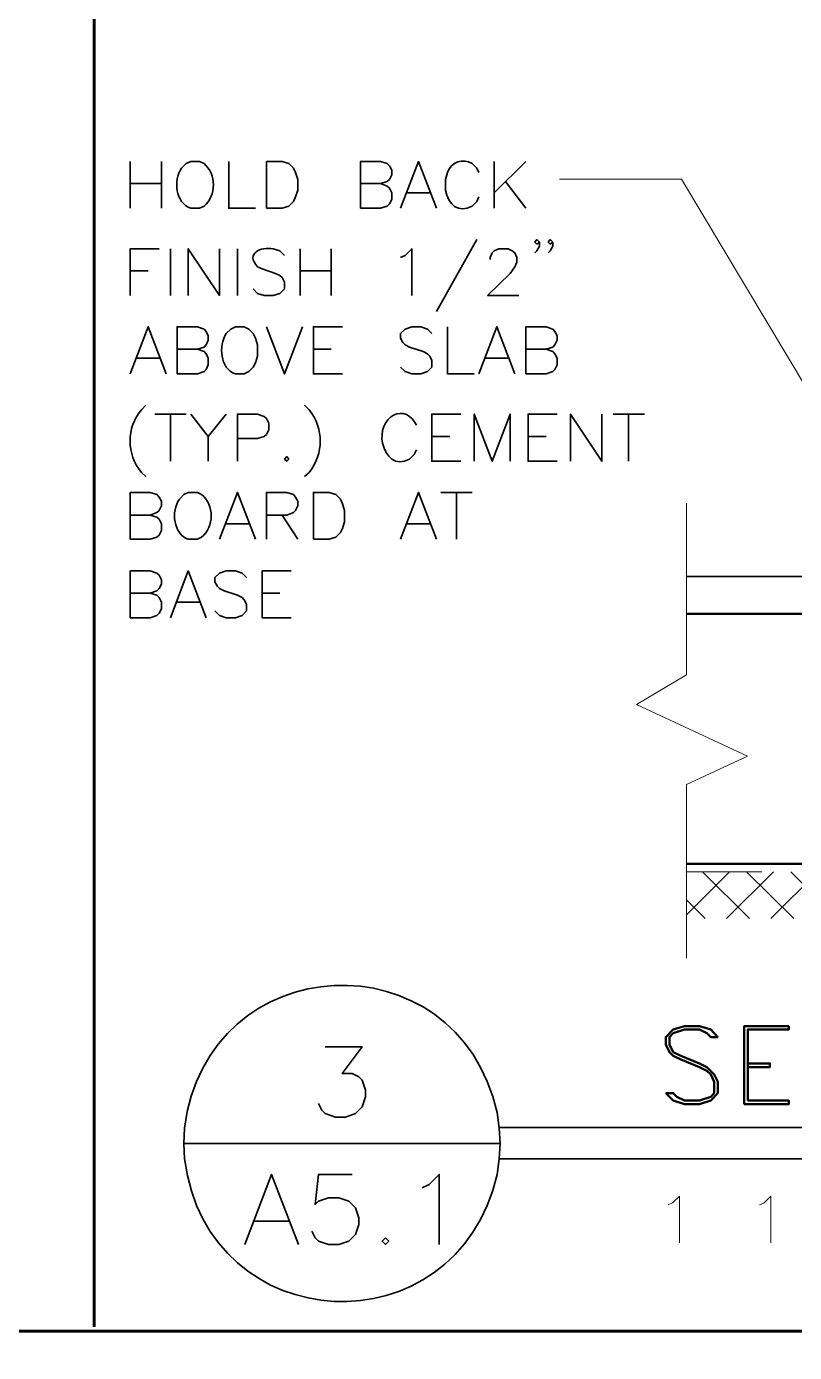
# Model space of a CAD drawing. Header units: inches. Extents: x 5 to 516, y -193 to 129.
# Drawn here: x 343.026 to 344.05, y -12.363 to -10.598 of the extents above; entities that cross this region are included whole.
import ezdxf

# ---------------------------------------------------------------- set-up
doc = ezdxf.new("R2010")
doc.units = ezdxf.units.IN
doc.header["$MEASUREMENT"] = 0
doc.linetypes.add('PDF_IMPORT', pattern=[1, 0.8, -0.2])
doc.layers.add('PDF6_Geometry', color=7, linetype='Continuous')

msp = doc.modelspace()

# ---------------------------------------------------------------- linework, layer by layer
at = {"layer": 'PDF6_Geometry', "lineweight": 60}
msp.add_lwpolyline([(343.1162568, -12.3283597), (343.1162568, -8.5589153)], dxfattribs=at)
at = {"layer": 'PDF6_Geometry', "lineweight": 35}
for points in [[(343.1645899, -10.7772484), (343.1645899, -10.8394706)], [(343.2062565, -10.7772484), (343.2062565, -10.8394706)], [(343.2629239, -10.7800262), (343.2568128, -10.7772484), (343.2451461, -10.7772484), (343.239035, -10.7800262), (343.2329239, -10.7861373)], [(343.2957013, -10.7772484), (343.2957013, -10.8394706), (343.3312568, -10.8394706)], [(343.4712565, -10.8394715), (343.4712565, -10.7772493), (343.4979231, -10.7772493), (343.506812, -10.7800271), (343.5101454, -10.7828048), (343.5129231, -10.788916), (343.5129231, -10.7950271), (343.5101454, -10.8011382), (343.506812, -10.803916), (343.4979231, -10.8066937), (343.4712565, -10.8066937)], [(343.5245899, -10.8394715), (343.5484788, -10.7772493), (343.5723677, -10.8394715)], [(343.6290346, -10.7916934), (343.6262568, -10.7861379), (343.6201457, -10.7800267)], [(343.6495899, -10.7772484), (343.6495899, -10.8394706)], [(343.6918127, -10.7772484), (343.6495904, -10.8189151)], [(343.5873679, -10.7916934), (343.5845902, -10.8011379), (343.5845902, -10.8155823)], [(343.1645899, -10.8066934), (343.2062565, -10.8066934)], [(343.4979232, -10.8066934), (343.5068121, -10.8100267), (343.5101454, -10.8128045), (343.5129232, -10.8189156), (343.5129232, -10.8278045), (343.5101454, -10.83336), (343.5068121, -10.8366934), (343.4979232, -10.8394711), (343.4712565, -10.8394711)], [(343.5334784, -10.8189151), (343.5634784, -10.8189151)], [(343.6645899, -10.8039151), (343.6918121, -10.8394707)], [(343.2451461, -10.8394706), (343.2568128, -10.8394706), (343.2629239, -10.8366929)], [(343.6201457, -10.8366934), (343.6262568, -10.8305823), (343.6290346, -10.8244712)], [(343.6262564, -10.8811382), (343.5723675, -10.9766937)], [(343.7095897, -10.8844714), (343.7062564, -10.8872491), (343.7034786, -10.8844714), (343.7062564, -10.881138), (343.7095897, -10.8844714), (343.7095897, -10.8900269), (343.7062564, -10.896138), (343.7034786, -10.8989158)], [(343.7273679, -10.8844714), (343.7240346, -10.8872491), (343.7212568, -10.8844714), (343.7240346, -10.881138), (343.7273679, -10.8844714), (343.7273679, -10.8900269), (343.7240346, -10.896138), (343.7212568, -10.8989158)], [(343.1645899, -10.9555818), (343.1645899, -10.8933596), (343.2029232, -10.8933596)], [(343.2179233, -10.8933599), (343.2179233, -10.9555821)], [(343.2418118, -10.9555818), (343.2418118, -10.8933596), (343.2834784, -10.9555818), (343.2834784, -10.8933596)], [(343.307368, -10.8933599), (343.307368, -10.9555821)], [(343.3701461, -10.9022484), (343.364035, -10.8961373), (343.3551461, -10.8933595)], [(343.3907014, -10.8933599), (343.3907014, -10.9555821)], [(343.432368, -10.8933599), (343.432368, -10.9555821)], [(343.5245899, -10.9050267), (343.530701, -10.9022489), (343.5395899, -10.89336), (343.5395899, -10.9555822)], [(343.6440346, -10.9078038), (343.6440346, -10.905026), (343.6468123, -10.8989149), (343.6495901, -10.8961371), (343.6557012, -10.8933593), (343.6679235, -10.8933593), (343.673479, -10.8961371), (343.6768123, -10.8989149), (343.6795901, -10.905026), (343.6795901, -10.9111371), (343.6768123, -10.9172482), (343.6707012, -10.9261371), (343.6407012, -10.9555815), (343.6823679, -10.9555815)], [(343.1645899, -10.9228048), (343.1884788, -10.9228048)], [(343.334035, -10.9172484), (343.3401461, -10.9200262), (343.3579239, -10.9261373), (343.364035, -10.9289151), (343.3668128, -10.9316929), (343.3701461, -10.937804), (343.3701461, -10.9466929), (343.364035, -10.952804), (343.3551461, -10.9555818), (343.3429239, -10.9555818), (343.334035, -10.952804), (343.3284794, -10.9466929)], [(343.3907014, -10.9228048), (343.432368, -10.9228048)], [(343.1645899, -11.0600266), (343.1884788, -10.9972488), (343.2123676, -11.0600266)], [(343.2268129, -11.0600266), (343.2268129, -10.9972488), (343.2540352, -10.9972488), (343.2629241, -11.0005821), (343.2657018, -11.0033599), (343.2684796, -11.009471), (343.2684796, -11.0150266), (343.2657018, -11.0211377), (343.2629241, -11.024471), (343.2540352, -11.0272488), (343.2268129, -11.0272488)], [(343.3045898, -11.0600263), (343.3162565, -11.0600263), (343.3223676, -11.056693), (343.3284787, -11.0511374), (343.3312565, -11.0450263), (343.3340343, -11.0361374), (343.3340343, -11.0211374), (343.3312565, -11.0122485), (343.3284787, -11.0061374), (343.3223676, -11.0005818), (343.3162565, -10.9972485), (343.3045898, -10.9972485), (343.2984787, -11.0005818), (343.2923676, -11.0061374)], [(343.3462565, -10.9972485), (343.3701454, -11.0600263), (343.3940343, -10.9972485)], [(343.4473673, -11.0600266), (343.4084784, -11.0600266), (343.4084784, -10.9972488), (343.4473673, -10.9972488)], [(343.5662566, -11.0061382), (343.560701, -11.0005826), (343.5518121, -10.9972493), (343.5395899, -10.9972493), (343.530701, -11.0005826), (343.5245899, -11.0061382), (343.5245899, -11.0122493), (343.5279232, -11.0183604), (343.530701, -11.0211382), (343.5368121, -11.0244715), (343.5545899, -11.0300271), (343.560701, -11.0333604), (343.5634788, -11.0361382), (343.5662566, -11.0422493), (343.5662566, -11.0511382), (343.560701, -11.0566937), (343.5518121, -11.0600271), (343.5395899, -11.0600271), (343.530701, -11.0566937), (343.5245899, -11.0511382)], [(343.5873679, -10.9972485), (343.5873679, -11.0600263), (343.6229235, -11.0600263)], [(343.6290346, -11.0600266), (343.6529235, -10.9972488), (343.6768124, -11.0600266)], [(343.6918127, -11.0600266), (343.6918127, -10.9972488), (343.7184793, -10.9972488), (343.7273682, -11.0005821), (343.730146, -11.0033599), (343.7334793, -11.009471), (343.7334793, -11.0150266), (343.730146, -11.0211377), (343.7273682, -11.024471), (343.7184793, -11.0272488), (343.6918127, -11.0272488)], [(343.2540346, -11.0272484), (343.2629235, -11.0300262), (343.2657013, -11.0333595), (343.2684791, -11.0389151), (343.2684791, -11.047804), (343.2657013, -11.0539151), (343.2629235, -11.0566929), (343.2540346, -11.0600262), (343.2268124, -11.0600262)], [(343.4084784, -11.0272484), (343.4323673, -11.0272484)], [(343.7184794, -11.0272484), (343.7273683, -11.0300262), (343.730146, -11.0333595), (343.7334794, -11.0389151), (343.7334794, -11.047804), (343.730146, -11.0539151), (343.7273683, -11.0566929), (343.7184794, -11.0600262), (343.6918127, -11.0600262)], [(343.1734795, -11.0389152), (343.202924, -11.0389152)], [(343.6379231, -11.0389152), (343.6679231, -11.0389152)], [(343.1851463, -11.1016932), (343.1795907, -11.1078043)], [(343.3968117, -11.1016932), (343.4029228, -11.1078043)], [(343.197368, -11.11336), (343.2390347, -11.11336)], [(343.2179233, -11.11336), (343.2179233, -11.1761378)], [(343.2451461, -11.11336), (343.2684794, -11.14336), (343.2684794, -11.1761378)], [(343.2923681, -11.11336), (343.2684792, -11.14336)], [(343.307368, -11.176138), (343.307368, -11.1133603), (343.3340347, -11.1133603), (343.3429236, -11.1166936), (343.3462569, -11.1194714), (343.3490347, -11.1255825), (343.3490347, -11.1344714), (343.3462569, -11.1405825), (343.3429236, -11.1433602), (343.3340347, -11.146138), (343.307368, -11.146138)], [(343.6051455, -11.176138), (343.5662566, -11.176138), (343.5662566, -11.1133603), (343.6051455, -11.1133603)], [(343.6229232, -11.176138), (343.6229232, -11.1133603), (343.6468121, -11.176138), (343.670701, -11.1133603), (343.670701, -11.176138)], [(343.7334786, -11.176138), (343.6945898, -11.176138), (343.6945898, -11.1133603), (343.7334786, -11.1133603)], [(343.7512564, -11.176138), (343.7512564, -11.1133603), (343.792923, -11.176138), (343.792923, -11.1133603)], [(343.807923, -11.11336), (343.8495897, -11.11336)], [(343.8284794, -11.11336), (343.8284794, -11.1761378)], [(343.5662566, -11.1433599), (343.5901455, -11.1433599)], [(343.6945898, -11.1433599), (343.7184786, -11.1433599)], [(343.5368124, -11.1733599), (343.5429235, -11.1672488), (343.5457013, -11.1611377)], [(343.1795907, -11.1911377), (343.1851463, -11.1966932)], [(343.4029228, -11.1911377), (343.3968117, -11.1966932)], [(343.1645899, -11.2800266), (343.1645899, -11.2178044), (343.1912565, -11.2178044), (343.2001454, -11.2205822), (343.2029232, -11.2239155), (343.2062565, -11.2294711), (343.2062565, -11.2355822), (343.2029232, -11.2416933), (343.2001454, -11.2444711), (343.1912565, -11.2478044), (343.1645899, -11.2478044)], [(343.2595895, -11.2205825), (343.254034, -11.2178047), (343.2418118, -11.2178047), (343.2357007, -11.2205825), (343.2301451, -11.2266936)], [(343.2834784, -11.2800266), (343.3073673, -11.2178044), (343.3312562, -11.2800266)], [(343.3462565, -11.2800266), (343.3462565, -11.2178044), (343.3729231, -11.2178044), (343.381812, -11.2205822), (343.3845898, -11.2239155), (343.3879231, -11.2294711), (343.3879231, -11.2355822), (343.3845898, -11.2416933), (343.381812, -11.2444711), (343.3729231, -11.2478044), (343.3462565, -11.2478044)], [(343.5245899, -11.2800266), (343.5484788, -11.2178044), (343.5723677, -11.2800266)], [(343.5784794, -11.2178047), (343.6201461, -11.2178047)], [(343.5990347, -11.2178047), (343.5990347, -11.2800269)], [(343.1912566, -11.2478046), (343.2001455, -11.2505824), (343.2029232, -11.2533602), (343.2062566, -11.2594713), (343.2062566, -11.2683602), (343.2029232, -11.2744713), (343.2001455, -11.277249), (343.1912566, -11.2800268), (343.1645899, -11.2800268)], [(343.2923681, -11.2594714), (343.3223681, -11.2594714)], [(343.3668118, -11.2478046), (343.3879229, -11.2800268)], [(343.5334784, -11.2594714), (343.5634784, -11.2594714)], [(343.2418118, -11.2800269), (343.254034, -11.2800269), (343.2595895, -11.2772491)], [(343.1645899, -11.3844714), (343.1645899, -11.3222491), (343.1912565, -11.3222491), (343.2001454, -11.3250269), (343.2029232, -11.3278047), (343.2062565, -11.3339158), (343.2062565, -11.3400269), (343.2029232, -11.3455825), (343.2001454, -11.3489158), (343.1912565, -11.3516936), (343.1645899, -11.3516936)], [(343.2179233, -11.3844714), (343.2418122, -11.3222491), (343.2657011, -11.3844714)], [(343.3195898, -11.3311379), (343.3134787, -11.3250268), (343.3045898, -11.322249), (343.2923675, -11.322249), (343.2834787, -11.3250268), (343.2773675, -11.3311379), (343.2773675, -11.3366935), (343.2807009, -11.3428046), (343.2834787, -11.3455824), (343.2895898, -11.3489157), (343.3073675, -11.3544713), (343.3134787, -11.3578046), (343.3162564, -11.3605824), (343.3195898, -11.3666935), (343.3195898, -11.3755824), (343.3134787, -11.3816935), (343.3045898, -11.3844713), (343.2923675, -11.3844713), (343.2834787, -11.3816935), (343.2773675, -11.3755824)], [(343.3790351, -11.3844714), (343.3401462, -11.3844714), (343.3401462, -11.3222491), (343.3790351, -11.3222491)], [(343.9062568, -11.3294715), (344.1151457, -11.3294715), (344.1151457, -11.3394715), (344.1357013, -11.3394715), (344.1357013, -11.3294715)], [(343.1912566, -11.3516932), (343.2001455, -11.354471), (343.2029232, -11.3578043), (343.2062566, -11.3639154), (343.2062566, -11.3728043), (343.2029232, -11.3783599), (343.2001455, -11.3816932), (343.1912566, -11.384471), (343.1645899, -11.384471)], [(343.2268129, -11.3639149), (343.2568129, -11.3639149)], [(343.3401462, -11.3516932), (343.3640351, -11.3516932)], [(343.4240345, -11.9555818), (343.4734789, -11.9555818), (343.4468123, -11.9911374), (343.4601456, -11.9911374), (343.4690345, -11.9955818), (343.4734789, -12.0000263), (343.4779234, -12.0133596), (343.4779234, -12.0222485), (343.4734789, -12.0355818), (343.46459, -12.0444707), (343.4512567, -12.0494707), (343.4379234, -12.0494707), (343.4240345, -12.0444707), (343.41959, -12.0400263), (343.4151456, -12.0311374)], [(343.6534796, -12.1255822), (343.6562574, -12.1050267), (343.6573685, -12.0844711), (343.6562574, -12.0639156), (343.6534796, -12.04336)], [(343.236813, -12.0639156), (343.2357018, -12.0844711), (343.236813, -12.1050267)], [(343.6562563, -12.0633597), (346.5412561, -12.0633597)], [(343.6573685, -12.0844711), (343.2357018, -12.0844711)], [(343.6562563, -12.1050264), (346.5412561, -12.1050264)], [(343.3173676, -12.2189157), (343.3529232, -12.1255824), (343.3884787, -12.2189157)], [(343.4601458, -12.1255817), (343.4151458, -12.1255817), (343.4107014, -12.1655817), (343.4151458, -12.1611372), (343.4284792, -12.1566928), (343.442368, -12.1566928), (343.4557014, -12.1611372), (343.4645903, -12.1700261), (343.4690347, -12.1833595), (343.4690347, -12.1922483), (343.4645903, -12.2055817), (343.4557014, -12.2144706), (343.442368, -12.218915), (343.4284792, -12.218915), (343.4151458, -12.2144706), (343.4107014, -12.2100261), (343.4062569, -12.2011372)], [(343.5534787, -12.1433599), (343.5629232, -12.1389154), (343.5762565, -12.1255821), (343.5762565, -12.2189154)], [(343.3307016, -12.1878048), (343.375146, -12.1878048)]]:
    msp.add_lwpolyline(points, dxfattribs=at)
for points in [[(343.3462565, -10.8394715), (343.3462565, -10.7772493), (343.366812, -10.7772493), (343.3757009, -10.7800271), (343.381812, -10.7861382), (343.3845898, -10.7916937), (343.3879231, -10.8011382), (343.3879231, -10.8155826), (343.3845898, -10.8244715), (343.381812, -10.8305826), (343.3757009, -10.8366937), (343.366812, -10.8394715)], [(343.3729232, -11.1700266), (343.3701454, -11.1733599), (343.3729232, -11.1761377), (343.375701, -11.1733599)], [(343.4084784, -11.2800266), (343.4084784, -11.2178044), (343.4295895, -11.2178044), (343.4384784, -11.2205822), (343.4445895, -11.2266933), (343.4473673, -11.2328044), (343.4501451, -11.2416933), (343.4501451, -11.2566933), (343.4473673, -11.2655822), (343.4445895, -11.2711378), (343.4384784, -11.2772489), (343.4295895, -11.2800266)], [(343.5045907, -12.2100272), (343.5001463, -12.2144716), (343.5045907, -12.2189161), (343.5090352, -12.2144716)]]:
    msp.add_lwpolyline(points, close=True, dxfattribs=at)
at = {"layer": 'PDF6_Geometry', "lineweight": 15}
for points in [[(344.1779238, -11.2666927), (343.8990349, -10.8005816), (343.7362571, -10.8005816)], [(343.9057013, -11.2322485), (343.9057013, -11.4605819), (343.8390347, -11.5000263), (343.9868124, -11.5689152), (343.9057013, -11.606693), (343.9057013, -11.8378041)], [(343.9062563, -11.7794717), (343.9629229, -11.722805)], [(343.9895896, -11.785027), (343.9268118, -11.7228048)], [(343.9590347, -11.785027), (344.0218125, -11.7228048)], [(344.0484795, -11.785027), (343.9857017, -11.7228048)], [(344.0179235, -11.785027), (344.0807013, -11.7228048)], [(344.1073682, -11.785027), (344.0445905, -11.7228048)], [(343.9307009, -11.785027), (343.9062564, -11.7605825)], [(343.8812567, -12.1661373), (343.8868123, -12.1633595), (343.8962567, -12.1544706), (343.8962567, -12.2166928)], [(344.0029235, -12.1661373), (344.0090346, -12.1633595), (344.0179235, -12.1544706), (344.0179235, -12.2166928)]]:
    msp.add_lwpolyline(points, dxfattribs=at)
at = {"layer": 'PDF6_Geometry', "linetype": 'PDF_IMPORT', "lineweight": 50, "ltscale": 0.314444}
msp.add_lwpolyline([(343.9062563, -11.379471), (345.387368, -11.379471)], dxfattribs=at)
at = {"layer": 'PDF6_Geometry', "lineweight": 50}
for points in [[(344.2207015, -11.7122493), (343.9062571, -11.7122493)], [(344.0418127, -11.9283601), (343.9823683, -11.9283601), (343.9823683, -12.032249)], [(344.0418119, -11.92836), (344.0418119, -11.9328044), (343.9873675, -11.9328044), (343.9873675, -12.0272488)], [(343.9873675, -11.9778043), (344.0168119, -11.9778043), (344.0168119, -11.9828043), (343.9873675, -11.9828043)], [(343.9873675, -12.0272484), (344.0418119, -12.0272484), (344.0418119, -12.0322484), (343.9823675, -12.0322484)]]:
    msp.add_lwpolyline(points, dxfattribs=at)
at = {"layer": 'PDF6_Geometry', "linetype": 'PDF_IMPORT', "lineweight": 15, "ltscale": 0.049444}
msp.add_lwpolyline([(343.9062563, -11.7228039), (344.2468124, -11.7228039)], dxfattribs=at)
at = {"layer": 'PDF6_Geometry', "lineweight": 50}
msp.add_lwpolyline([(343.8779235, -12.0172484), (343.8879235, -12.0272484), (343.9029235, -12.0322484), (343.9229235, -12.0322484), (343.9379235, -12.0272484), (343.947368, -12.0172484), (343.947368, -12.0022484), (343.942368, -11.992804), (343.9329235, -11.982804), (343.9229235, -11.977804), (343.8979235, -11.967804), (343.8879235, -11.962804), (343.8829235, -11.952804), (343.8829235, -11.942804), (343.8879235, -11.937804), (343.9029235, -11.932804), (343.9229235, -11.932804), (343.9329235, -11.937804), (343.9379235, -11.942804), (343.947368, -11.942804), (343.9379235, -11.932804), (343.9229235, -11.9283595), (343.9029235, -11.9283595), (343.8879235, -11.932804), (343.8779235, -11.942804), (343.8779235, -11.952804), (343.8829235, -11.962804), (343.8879235, -11.967804), (343.8979235, -11.972804), (343.9229235, -11.982804), (343.9329235, -11.987804), (343.9379235, -11.992804), (343.942368, -12.0022484), (343.942368, -12.0172484), (343.9379235, -12.0222484), (343.9229235, -12.0272484), (343.9029235, -12.0272484), (343.8929235, -12.0222484), (343.8879235, -12.0172484)], close=True, dxfattribs=at)
at = {"layer": 'PDF6_Geometry', "lineweight": 60}
msp.add_lwpolyline([(334.3940348, -12.3344711), (355.5607009, -12.3344711)], close=True, dxfattribs=at)
at = {"layer": 'PDF6_Geometry', "lineweight": 35}
msp.add_ellipse((343.5242378, -11.1435877), major_axis=(0.0011173, 0.0310551), ratio=0.784547052, start_param=5.25292823, end_param=8.164755519, dxfattribs=at)
for points in [[(343.2629239, -10.8366929), (343.2791091, -10.8228225), (343.2795442, -10.7938873), (343.2629239, -10.7800262)], [(343.6201457, -10.7800267), (343.6076735, -10.7720453), (343.5920902, -10.7779804), (343.5873679, -10.7916934)], [(343.2329239, -10.7861373), (343.2215628, -10.8025818), (343.2245905, -10.8320447), (343.2451461, -10.8394706)], [(343.5845902, -10.8155823), (343.5877383, -10.8341749), (343.6018216, -10.8469249), (343.6201457, -10.8366934)], [(343.3551461, -10.8933595), (343.3382479, -10.8906929), (343.3176739, -10.8989706), (343.334035, -10.9172484)], [(343.2923676, -11.0061374), (343.2822472, -11.0228411), (343.2838028, -11.052517), (343.3045898, -11.0600263)], [(343.1795907, -11.1078043), (343.1589148, -11.1314617), (343.1592852, -11.1673877), (343.1795907, -11.1911377)], [(343.4029228, -11.1078043), (343.4229043, -11.1336006), (343.4225246, -11.1652488), (343.4029228, -11.1911377)], [(343.5007013, -11.1522488), (343.5050717, -11.1702118), (343.5174698, -11.1838229), (343.5368124, -11.1733599)], [(343.2595895, -11.2772491), (343.2770155, -11.2634436), (343.2762747, -11.2342028), (343.2595895, -11.2205825)], [(343.2301451, -11.2266936), (343.2183395, -11.2426751), (343.2221729, -11.2737862), (343.2418118, -11.2800269)], [(343.6534796, -12.04336), (343.5992296, -11.8059526), (343.2670537, -11.82261), (343.236813, -12.0639156)], [(343.236813, -12.1050267), (343.2677203, -12.3460266), (343.5984889, -12.3626563), (343.6534796, -12.1255822)]]:
    msp.add_open_spline(points, degree=3, dxfattribs=at)

doc.saveas('drawing.dxf')
